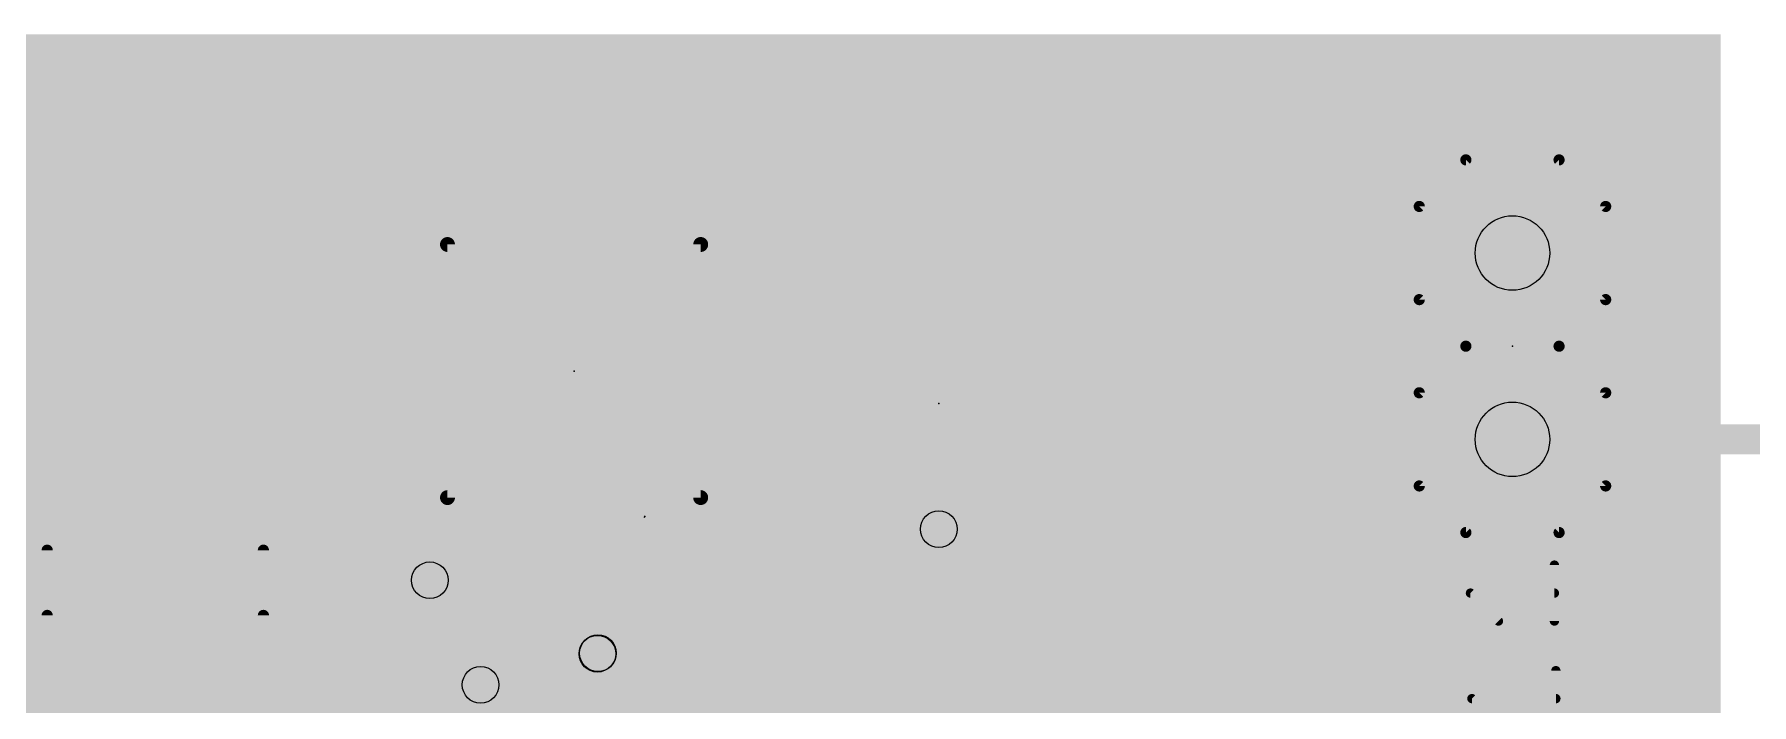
# Model space of a CAD drawing. Extents: x -0.24 to 4.18, y -0.6 to 2.96.
# Drawn here: x 0.295 to 1.217, y 1.04 to 1.4 of the extents above; entities that cross this region are included whole.
import ezdxf

# ---------------------------------------------------------------- set-up
doc = ezdxf.new("R2010")
doc.units = 0
for name, color, linetype in [('1', 22, 'CONTINUOUS'), ('16', 175, 'CONTINUOUS'), ('17', 82, 'CONTINUOUS'), ('18', 82, 'CONTINUOUS'), ('19', 53, 'CONTINUOUS'), ('207', 250, 'CONTINUOUS'), ('21', 253, 'CONTINUOUS'), ('23', 7, 'CONTINUOUS'), ('29', 253, 'CONTINUOUS'), ('30', 253, 'CONTINUOUS'), ('31', 253, 'CONTINUOUS'), ('44', 253, 'CONTINUOUS'), ('51', 253, 'CONTINUOUS')]:
    doc.layers.add(name, color=color, linetype=linetype)

# ---------------------------------------------------------------- blocks, each defined once
blk = doc.blocks.new('RECT')
blk.add_solid([(-0.5, -0.5), (0.5, -0.5), (-0.5, 0.5), (0.5, 0.5)])
blk = doc.blocks.new('LONGP100')
at = {"const_width": 1}
blk.add_lwpolyline([(-0.5, 0), (0.5, 0)], dxfattribs=at)
at = {"const_width": 0.5}
for points in [[(-0.5, 0.25, 1), (-0.5, -0.25)], [(0.5, -0.25, 1), (0.5, 0.25)]]:
    blk.add_lwpolyline(points, format="xyb", dxfattribs=at)
blk = doc.blocks.new('ROUNDV')
at = {"const_width": 0.5}
blk.add_lwpolyline([(0, -0.25, 1), (0, 0.25, 1), (0, -0.25)], format="xyb", dxfattribs=at)

msp = doc.modelspace()

# ---------------------------------------------------------------- linework, layer by layer
at = {"layer": '1'}
for points, const_width in [([(0.330939, 1.359029), (0.3534, 1.38149)], 0.032), ([(0.34791, 1.376), (0.9452, 1.376)], 0.032), ([(0.3534, 1.38149), (0.93971, 1.38149)], 0.032), ([(0.93971, 1.38149), (0.9678, 1.3534)], 0.032), ([(0.333275, 1.354984), (0.330939, 1.359029)], 0.032), ([(0.34561, 1.308949), (0.333275, 1.354984)], 0.032), ([(0.9678, 1.3534), (0.9678, 1.28909)], 0.032), ([(0.336218, 1.344), (0.529356, 1.344)], 0.032), ([(0.521092, 1.339495), (0.517471, 1.335874)], 0.032), ([(0.52535, 1.342341), (0.521092, 1.339495)], 0.032), ([(0.530082, 1.344301), (0.52535, 1.342341)], 0.032), ([(0.535105, 1.3453), (0.530082, 1.344301)], 0.032), ([(0.577288, 1.3453), (0.535105, 1.3453)], 0.032), ([(0.577288, 1.276923), (0.577288, 1.3453)], 0.032), ([(0.577288, 1.344), (0.592532, 1.344)], 0.032), ([(0.592532, 1.3453), (0.592532, 1.276923)], 0.032), ([(0.634715, 1.3453), (0.592532, 1.3453)], 0.032), ([(0.639738, 1.344301), (0.634715, 1.3453)], 0.032), ([(0.64447, 1.342341), (0.639738, 1.344301)], 0.032), ([(0.640464, 1.344), (0.723887, 1.344)], 0.032), ([(0.648728, 1.339495), (0.64447, 1.342341)], 0.032), ([(0.65235, 1.335874), (0.648728, 1.339495)], 0.032), ([(0.713946, 1.339005), (0.710324, 1.335384)], 0.032), ([(0.718204, 1.341851), (0.713946, 1.339005)], 0.032), ([(0.722936, 1.343811), (0.718204, 1.341851)], 0.032), ([(0.727959, 1.34481), (0.722936, 1.343811)], 0.032), ([(0.77152, 1.34481), (0.727959, 1.34481)], 0.032), ([(0.77152, 1.275311), (0.77152, 1.34481)], 0.032), ([(0.77152, 1.344), (0.78952, 1.344)], 0.032), ([(0.833081, 1.34481), (0.78952, 1.34481)], 0.032), ([(0.78952, 1.34481), (0.78952, 1.275311)], 0.032), ([(0.838104, 1.343811), (0.833081, 1.34481)], 0.032), ([(0.837152, 1.344), (0.9678, 1.344)], 0.032), ([(0.842835, 1.341851), (0.838104, 1.343811)], 0.032), ([(0.847094, 1.339005), (0.842835, 1.341851)], 0.032), ([(0.850715, 1.335384), (0.847094, 1.339005)], 0.032), ([(0.514625, 1.331615), (0.512665, 1.326884)], 0.032), ([(0.517471, 1.335874), (0.514625, 1.331615)], 0.032), ([(0.655195, 1.331615), (0.65235, 1.335874)], 0.032), ([(0.657155, 1.326884), (0.655195, 1.331615)], 0.032), ([(0.707479, 1.331126), (0.705519, 1.326394)], 0.032), ([(0.710324, 1.335384), (0.707479, 1.331126)], 0.032), ([(0.853561, 1.331126), (0.850715, 1.335384)], 0.032), ([(0.855521, 1.326394), (0.853561, 1.331126)], 0.032), ([(0.512665, 1.326884), (0.511666, 1.321861)], 0.032), ([(0.511666, 1.321861), (0.511666, 1.276922)], 0.032), ([(0.658154, 1.321861), (0.657155, 1.326884)], 0.032), ([(0.658154, 1.276922), (0.658154, 1.321861)], 0.032), ([(0.705519, 1.326394), (0.70452, 1.321371)], 0.032), ([(0.70452, 1.321371), (0.70452, 1.27531)], 0.032), ([(0.85652, 1.321371), (0.855521, 1.326394)], 0.032), ([(0.85652, 1.27531), (0.85652, 1.321371)], 0.032), ([(0.344792, 1.312), (0.511666, 1.312)], 0.032), ([(0.577288, 1.312), (0.592532, 1.312)], 0.032), ([(0.658154, 1.312), (0.70452, 1.312)], 0.032), ([(0.77152, 1.312), (0.78952, 1.312)], 0.032), ([(0.85652, 1.312), (0.9678, 1.312)], 0.032), ([(0.34561, 1.261291), (0.34561, 1.308949)], 0.032), ([(0.9678, 1.28909), (0.91384, 1.23513)], 0.032), ([(0.34561, 1.28), (0.511666, 1.28)], 0.032), ([(0.511666, 1.276922), (0.577287, 1.276922)], 0.032), ([(0.577287, 1.276922), (0.577287, 1.261678)], 0.032), ([(0.577288, 1.28), (0.592532, 1.28)], 0.032), ([(0.592532, 1.276923), (0.577288, 1.276923)], 0.032), ([(0.592533, 1.261678), (0.592533, 1.276922)], 0.032), ([(0.592533, 1.276922), (0.658154, 1.276922)], 0.032), ([(0.658154, 1.28), (0.70452, 1.28)], 0.032), ([(0.70452, 1.27531), (0.771519, 1.27531)], 0.032), ([(0.771519, 1.27531), (0.771519, 1.25731)], 0.032), ([(0.77152, 1.28), (0.78952, 1.28)], 0.032), ([(0.78952, 1.275311), (0.77152, 1.275311)], 0.032), ([(0.789521, 1.25731), (0.789521, 1.27531)], 0.032), ([(0.789521, 1.27531), (0.85652, 1.27531)], 0.032), ([(0.85652, 1.28), (0.95871, 1.28)], 0.032), ([(0.58491, 1.2693), (0.77753, 1.2693)], 0.032), ([(0.77753, 1.2693), (0.78052, 1.26631)], 0.032), ([(0.78052, 1.26631), (0.83572, 1.26631)], 0.032), ([(0.83572, 1.26631), (0.86062, 1.24141)], 0.032), ([(0.340009, 1.24039), (0.34561, 1.261291)], 0.032), ([(0.577287, 1.261678), (0.511666, 1.261678)], 0.032), ([(0.511666, 1.261678), (0.511666, 1.235412)], 0.032), ([(0.658154, 1.261678), (0.592533, 1.261678)], 0.032), ([(0.658154, 1.23513), (0.658154, 1.261678)], 0.032), ([(0.771519, 1.25731), (0.70452, 1.25731)], 0.032), ([(0.70452, 1.25731), (0.70452, 1.23513)], 0.032), ([(0.85652, 1.25731), (0.789521, 1.25731)], 0.032), ([(0.85652, 1.23513), (0.85652, 1.25731)], 0.032), ([(0.342048, 1.248), (0.511666, 1.248)], 0.032), ([(0.658154, 1.248), (0.70452, 1.248)], 0.032), ([(0.85652, 1.248), (0.92671, 1.248)], 0.032), ([(0.34453, 1.23587), (0.340009, 1.24039)], 0.032), ([(0.86062, 1.24141), (0.86062, 1.04813)], 0.032), ([(0.511666, 1.235412), (0.34453, 1.23587)], 0.032), ([(0.70452, 1.23513), (0.658154, 1.23513)], 0.032), ([(0.91384, 1.23513), (0.85652, 1.23513)], 0.032), ([(0.78057, 1.17426), (0.78052, 1.17431)], 0.032), ([(0.78057, 1.13443), (0.78057, 1.17426)], 0.032), ([(0.546524, 1.141523), (0.546524, 1.123104)], 0.016), ([(0.572115, 1.141523), (0.572115, 1.104355)], 0.016), ([(0.597705, 1.141523), (0.597705, 1.067875)], 0.016), ([(0.62245, 1.140677), (0.62245, 1.10035)], 0.016), ([(0.546524, 1.123104), (0.53042, 1.107)], 0.016), ([(0.50753, 1.107), (0.50732, 1.10721)], 0.016), ([(0.53042, 1.107), (0.50753, 1.107)], 0.016), ([(0.13101, 1.09768), (0.359669, 1.09768)], 0.032), ([(0.359669, 1.09768), (0.36025, 1.097099)], 0.032), ([(0.572115, 1.104355), (0.53805, 1.07029)], 0.016), ([(0.62245, 1.10035), (0.63374, 1.08906)], 0.016), ([(0.63374, 1.08906), (0.63374, 1.01858)], 0.016), ([(0.53475, 1.06699), (0.53805, 1.07029)], 0.016), ([(0.53805, 1.07029), (0.53805, 1.05421)], 0.016), ([(0.53475, 1.05091), (0.53475, 1.06699)], 0.016), ([(0.597705, 1.067875), (0.59744, 1.06761)], 0.016), ([(0.53805, 1.05421), (0.53475, 1.05091)], 0.016), ([(0.86062, 1.04813), (0.80483, 0.95951)], 0.032)]:
    msp.add_lwpolyline(points, dxfattribs=dict(at, const_width=const_width))
for points, const_width in [([(0.34791, 1.384, 1), (0.34791, 1.368)], 0.016), ([(0.3534, 1.38949, 1), (0.3534, 1.37349)], 0.016), ([(0.359057, 1.375833, 1), (0.347743, 1.387147)], 0.016), ([(0.945367, 1.387147, 1), (0.934053, 1.375833)], 0.016), ([(0.93971, 1.37349, 1), (0.93971, 1.38949)], 0.016), ([(0.9452, 1.368, 1), (0.9452, 1.384)], 0.016), ([(0.337867, 1.363029, 1), (0.324011, 1.355029)], 0.016), ([(0.325282, 1.364686, 1), (0.336596, 1.353372)], 0.016), ([(0.341002, 1.357054, 1), (0.325548, 1.352913)], 0.016), ([(0.326347, 1.350984, 1), (0.340203, 1.358984)], 0.016), ([(0.9758, 1.3534, 1), (0.9598, 1.3534)], 0.016), ([(0.962143, 1.347743, 1), (0.973457, 1.359057)], 0.016), ([(0.336218, 1.352, 1), (0.336218, 1.336)], 0.016), ([(0.526749, 1.333838, 1), (0.515435, 1.345152)], 0.016), ([(0.522289, 1.349732, 1), (0.528412, 1.33495)], 0.016), ([(0.529795, 1.335689, 1), (0.520906, 1.348992)], 0.016), ([(0.528521, 1.352147, 1), (0.531643, 1.336454)], 0.016), ([(0.533143, 1.33691, 1), (0.527021, 1.351692)], 0.016), ([(0.535105, 1.3533, 1), (0.535105, 1.3373)], 0.016), ([(0.529356, 1.336, 1), (0.529356, 1.352)], 0.016), ([(0.536666, 1.337453, 1), (0.533545, 1.353146)], 0.016), ([(0.585288, 1.3453, 1), (0.569288, 1.3453)], 0.016), ([(0.577288, 1.352, 1), (0.577288, 1.336)], 0.016), ([(0.577288, 1.3373, 1), (0.577288, 1.3533)], 0.016), ([(0.600532, 1.3453, 1), (0.584532, 1.3453)], 0.016), ([(0.592532, 1.3533, 1), (0.592532, 1.3373)], 0.016), ([(0.592532, 1.336, 1), (0.592532, 1.352)], 0.016), ([(0.636276, 1.353146, 1), (0.633154, 1.337453)], 0.016), ([(0.6428, 1.351692, 1), (0.636677, 1.33691)], 0.016), ([(0.640464, 1.352, 1), (0.640464, 1.336)], 0.016), ([(0.634715, 1.3373, 1), (0.634715, 1.3533)], 0.016), ([(0.648915, 1.348992, 1), (0.640025, 1.335689)], 0.016), ([(0.638178, 1.336454, 1), (0.641299, 1.352147)], 0.016), ([(0.654385, 1.345152, 1), (0.643071, 1.333838)], 0.016), ([(0.641408, 1.33495, 1), (0.647531, 1.349732)], 0.016), ([(0.719603, 1.333349, 1), (0.708289, 1.344662)], 0.016), ([(0.715143, 1.349242, 1), (0.721266, 1.33446)], 0.016), ([(0.722649, 1.335199, 1), (0.713759, 1.348503)], 0.016), ([(0.721375, 1.351657, 1), (0.724496, 1.335964)], 0.016), ([(0.725997, 1.33642, 1), (0.719874, 1.351202)], 0.016), ([(0.727959, 1.35281, 1), (0.727959, 1.33681)], 0.016), ([(0.723887, 1.336, 1), (0.723887, 1.352)], 0.016), ([(0.72952, 1.336964, 1), (0.726398, 1.352656)], 0.016), ([(0.77952, 1.34481, 1), (0.76352, 1.34481)], 0.016), ([(0.77152, 1.352, 1), (0.77152, 1.336)], 0.016), ([(0.77152, 1.33681, 1), (0.77152, 1.35281)], 0.016), ([(0.78952, 1.35281, 1), (0.78952, 1.33681)], 0.016), ([(0.79752, 1.34481, 1), (0.78152, 1.34481)], 0.016), ([(0.78952, 1.336, 1), (0.78952, 1.352)], 0.016), ([(0.834641, 1.352656, 1), (0.83152, 1.336964)], 0.016), ([(0.837152, 1.352, 1), (0.837152, 1.336)], 0.016), ([(0.841165, 1.351202, 1), (0.835042, 1.33642)], 0.016), ([(0.833081, 1.33681, 1), (0.833081, 1.35281)], 0.016), ([(0.84728, 1.348503, 1), (0.838391, 1.335199)], 0.016), ([(0.836543, 1.335964, 1), (0.839664, 1.351657)], 0.016), ([(0.852751, 1.344662, 1), (0.841437, 1.333349)], 0.016), ([(0.839774, 1.33446, 1), (0.845897, 1.349242)], 0.016), ([(0.9678, 1.336, 1), (0.9678, 1.352)], 0.016), ([(0.522016, 1.328554, 1), (0.507234, 1.334677)], 0.016), ([(0.511814, 1.341531, 1), (0.523127, 1.330217)], 0.016), ([(0.524122, 1.331429, 1), (0.510819, 1.340318)], 0.016), ([(0.516647, 1.346147, 1), (0.525537, 1.332844)], 0.016), ([(0.644284, 1.332844, 1), (0.653173, 1.346147)], 0.016), ([(0.659001, 1.340318, 1), (0.645698, 1.331429)], 0.016), ([(0.646693, 1.330217, 1), (0.658007, 1.341531)], 0.016), ([(0.662586, 1.334677, 1), (0.647804, 1.328554)], 0.016), ([(0.71487, 1.328064, 1), (0.700088, 1.334187)], 0.016), ([(0.704667, 1.341041, 1), (0.715981, 1.329727)], 0.016), ([(0.716976, 1.330939, 1), (0.703673, 1.339829)], 0.016), ([(0.709501, 1.345657, 1), (0.71839, 1.332354)], 0.016), ([(0.842649, 1.332354, 1), (0.851538, 1.345657)], 0.016), ([(0.857367, 1.339829, 1), (0.844064, 1.330939)], 0.016), ([(0.845058, 1.329727, 1), (0.856372, 1.341041)], 0.016), ([(0.860952, 1.334187, 1), (0.84617, 1.328064)], 0.016), ([(0.519666, 1.321861, 1), (0.503666, 1.321861)], 0.016), ([(0.505274, 1.329945, 1), (0.520056, 1.323822)], 0.016), ([(0.520512, 1.325323, 1), (0.504819, 1.328444)], 0.016), ([(0.507973, 1.33606, 1), (0.521277, 1.327171)], 0.016), ([(0.648543, 1.327171, 1), (0.661847, 1.33606)], 0.016), ([(0.665001, 1.328444, 1), (0.649309, 1.325323)], 0.016), ([(0.649764, 1.323822, 1), (0.664546, 1.329945)], 0.016), ([(0.666154, 1.321861, 1), (0.650154, 1.321861)], 0.016), ([(0.71252, 1.321371, 1), (0.69652, 1.321371)], 0.016), ([(0.698128, 1.329455, 1), (0.71291, 1.323333)], 0.016), ([(0.713365, 1.324833, 1), (0.697673, 1.327955)], 0.016), ([(0.700827, 1.33557, 1), (0.714131, 1.326681)], 0.016), ([(0.846909, 1.326681, 1), (0.860212, 1.33557)], 0.016), ([(0.863367, 1.327955, 1), (0.847674, 1.324833)], 0.016), ([(0.848129, 1.323333, 1), (0.862912, 1.329455)], 0.016), ([(0.86452, 1.321371, 1), (0.84852, 1.321371)], 0.016), ([(0.344792, 1.32, 1), (0.344792, 1.304)], 0.016), ([(0.50382, 1.323421, 1), (0.519512, 1.3203)], 0.016), ([(0.511666, 1.304, 1), (0.511666, 1.32)], 0.016), ([(0.577288, 1.32, 1), (0.577288, 1.304)], 0.016), ([(0.592532, 1.304, 1), (0.592532, 1.32)], 0.016), ([(0.658154, 1.32, 1), (0.658154, 1.304)], 0.016), ([(0.650308, 1.3203, 1), (0.666, 1.323421)], 0.016), ([(0.696674, 1.322932, 1), (0.712366, 1.31981)], 0.016), ([(0.70452, 1.304, 1), (0.70452, 1.32)], 0.016), ([(0.77152, 1.32, 1), (0.77152, 1.304)], 0.016), ([(0.78952, 1.304, 1), (0.78952, 1.32)], 0.016), ([(0.85652, 1.32, 1), (0.85652, 1.304)], 0.016), ([(0.848673, 1.31981, 1), (0.864366, 1.322932)], 0.016), ([(0.9678, 1.304, 1), (0.9678, 1.32)], 0.016), ([(0.35361, 1.308949, 1), (0.33761, 1.308949)], 0.016), ([(0.337882, 1.306879, 1), (0.353337, 1.31102)], 0.016), ([(0.973457, 1.283433, 1), (0.962143, 1.294747)], 0.016), ([(0.34561, 1.288, 1), (0.34561, 1.272)], 0.016), ([(0.511666, 1.284922, 1), (0.511666, 1.268922)], 0.016), ([(0.511666, 1.272, 1), (0.511666, 1.288)], 0.016), ([(0.585287, 1.276922, 1), (0.569287, 1.276922)], 0.016), ([(0.577288, 1.288, 1), (0.577288, 1.272)], 0.016), ([(0.577288, 1.284923, 1), (0.577288, 1.268923)], 0.016), ([(0.577287, 1.268922, 1), (0.577287, 1.284922)], 0.016), ([(0.600533, 1.276922, 1), (0.584533, 1.276922)], 0.016), ([(0.592533, 1.284922, 1), (0.592533, 1.268922)], 0.016), ([(0.592532, 1.272, 1), (0.592532, 1.288)], 0.016), ([(0.592532, 1.268923, 1), (0.592532, 1.284923)], 0.016), ([(0.658154, 1.288, 1), (0.658154, 1.272)], 0.016), ([(0.658154, 1.268922, 1), (0.658154, 1.284922)], 0.016), ([(0.70452, 1.28331, 1), (0.70452, 1.26731)], 0.016), ([(0.70452, 1.272, 1), (0.70452, 1.288)], 0.016), ([(0.779519, 1.27531, 1), (0.763519, 1.27531)], 0.016), ([(0.77152, 1.288, 1), (0.77152, 1.272)], 0.016), ([(0.77152, 1.283311, 1), (0.77152, 1.267311)], 0.016), ([(0.771519, 1.26731, 1), (0.771519, 1.28331)], 0.016), ([(0.797521, 1.27531, 1), (0.781521, 1.27531)], 0.016), ([(0.789521, 1.28331, 1), (0.789521, 1.26731)], 0.016), ([(0.78952, 1.272, 1), (0.78952, 1.288)], 0.016), ([(0.78952, 1.267311, 1), (0.78952, 1.283311)], 0.016), ([(0.85652, 1.288, 1), (0.85652, 1.272)], 0.016), ([(0.85652, 1.26731, 1), (0.85652, 1.28331)], 0.016), ([(0.95871, 1.272, 1), (0.95871, 1.288)], 0.016), ([(0.9598, 1.28909, 1), (0.9758, 1.28909)], 0.016), ([(0.503666, 1.276922, 1), (0.519666, 1.276922)], 0.016), ([(0.569288, 1.276923, 1), (0.585288, 1.276923)], 0.016), ([(0.58491, 1.2773, 1), (0.58491, 1.2613)], 0.016), ([(0.584532, 1.276923, 1), (0.600532, 1.276923)], 0.016), ([(0.650154, 1.276922, 1), (0.666154, 1.276922)], 0.016), ([(0.69652, 1.27531, 1), (0.71252, 1.27531)], 0.016), ([(0.76352, 1.275311, 1), (0.77952, 1.275311)], 0.016), ([(0.783187, 1.274957, 1), (0.771873, 1.263643)], 0.016), ([(0.78052, 1.27431, 1), (0.78052, 1.25831)], 0.016), ([(0.77753, 1.2613, 1), (0.77753, 1.2773)], 0.016), ([(0.78152, 1.275311, 1), (0.79752, 1.275311)], 0.016), ([(0.841377, 1.271967, 1), (0.830063, 1.260653)], 0.016), ([(0.83572, 1.25831, 1), (0.83572, 1.27431)], 0.016), ([(0.84852, 1.27531, 1), (0.86452, 1.27531)], 0.016), ([(0.353337, 1.25922, 1), (0.337882, 1.263362)], 0.016), ([(0.511666, 1.269678, 1), (0.511666, 1.253678)], 0.016), ([(0.519666, 1.261678, 1), (0.503666, 1.261677)], 0.016), ([(0.577287, 1.253678, 1), (0.577287, 1.269678)], 0.016), ([(0.592533, 1.269678, 1), (0.592533, 1.253678)], 0.016), ([(0.666154, 1.261678, 1), (0.650154, 1.261678)], 0.016), ([(0.658154, 1.253678, 1), (0.658154, 1.269678)], 0.016), ([(0.70452, 1.26531, 1), (0.70452, 1.24931)], 0.016), ([(0.71252, 1.25731, 1), (0.69652, 1.25731)], 0.016), ([(0.771519, 1.24931, 1), (0.771519, 1.26531)], 0.016), ([(0.774863, 1.260653, 1), (0.786177, 1.271967)], 0.016), ([(0.789521, 1.26531, 1), (0.789521, 1.24931)], 0.016), ([(0.86452, 1.25731, 1), (0.84852, 1.25731)], 0.016), ([(0.85652, 1.24931, 1), (0.85652, 1.26531)], 0.016), ([(0.342048, 1.256, 1), (0.342048, 1.24)], 0.016), ([(0.33761, 1.261291, 1), (0.35361, 1.261291)], 0.016), ([(0.511666, 1.24, 1), (0.511666, 1.256)], 0.016), ([(0.569287, 1.261678, 1), (0.585287, 1.261678)], 0.016), ([(0.584533, 1.261678, 1), (0.600533, 1.261678)], 0.016), ([(0.658154, 1.256, 1), (0.658154, 1.24)], 0.016), ([(0.70452, 1.24, 1), (0.70452, 1.256)], 0.016), ([(0.763519, 1.25731, 1), (0.779519, 1.25731)], 0.016), ([(0.781521, 1.25731, 1), (0.797521, 1.25731)], 0.016), ([(0.85652, 1.256, 1), (0.85652, 1.24)], 0.016), ([(0.92671, 1.24, 1), (0.92671, 1.256)], 0.016), ([(0.345666, 1.246047, 1), (0.334353, 1.234733)], 0.016), ([(0.86862, 1.24141, 1), (0.85262, 1.24141)], 0.016), ([(0.854963, 1.235753, 1), (0.866277, 1.247067)], 0.016), ([(0.332282, 1.242461, 1), (0.347737, 1.23832)], 0.016), ([(0.344552, 1.24387, 1), (0.344508, 1.22787)], 0.016), ([(0.338873, 1.230213, 1), (0.350187, 1.241527)], 0.016), ([(0.511644, 1.227412, 1), (0.511688, 1.243412)], 0.016), ([(0.658154, 1.24313, 1), (0.658154, 1.22713)], 0.016), ([(0.70452, 1.22713, 1), (0.70452, 1.24313)], 0.016), ([(0.85652, 1.24313, 1), (0.85652, 1.22713)], 0.016), ([(0.908183, 1.240787, 1), (0.919497, 1.229473)], 0.016), ([(0.91384, 1.22713, 1), (0.91384, 1.24313)], 0.016), ([(0.503666, 1.235412, 1), (0.519666, 1.235412)], 0.016), ([(0.650154, 1.23513, 1), (0.666154, 1.23513)], 0.016), ([(0.69652, 1.23513, 1), (0.71252, 1.23513)], 0.016), ([(0.84852, 1.23513, 1), (0.86452, 1.23513)], 0.016), ([(0.786177, 1.179967, 1), (0.774863, 1.168653)], 0.016), ([(0.78857, 1.17426, 1), (0.77257, 1.17426)], 0.016), ([(0.774913, 1.168603, 1), (0.786227, 1.179917)], 0.016), ([(0.550524, 1.141523, 1), (0.542524, 1.141523)], 0.008), ([(0.576115, 1.141523, 1), (0.568115, 1.141523)], 0.008), ([(0.601705, 1.141523, 1), (0.593705, 1.141523)], 0.008), ([(0.62645, 1.140677, 1), (0.61845, 1.140677)], 0.008), ([(0.77257, 1.13443, 1), (0.78857, 1.13443)], 0.016), ([(0.542524, 1.123104, 1), (0.550524, 1.123104)], 0.008), ([(0.549353, 1.120276, 1), (0.543696, 1.125933)], 0.008), ([(0.510148, 1.110038, 1), (0.504492, 1.104382)], 0.008), ([(0.50753, 1.111, 1), (0.50753, 1.103)], 0.008), ([(0.53042, 1.103, 1), (0.53042, 1.111)], 0.008), ([(0.365326, 1.103337, 1), (0.354012, 1.092023)], 0.016), ([(0.354593, 1.091442, 1), (0.365907, 1.102756)], 0.016), ([(0.359669, 1.08968, 1), (0.359669, 1.10568)], 0.016), ([(0.504702, 1.104172, 1), (0.510358, 1.109828)], 0.008), ([(0.527592, 1.109828, 1), (0.533248, 1.104172)], 0.008), ([(0.568115, 1.104355, 1), (0.576115, 1.104355)], 0.008), ([(0.574943, 1.101527, 1), (0.569286, 1.107183)], 0.008), ([(0.625278, 1.103178, 1), (0.619622, 1.097522)], 0.008), ([(0.61845, 1.10035, 1), (0.62645, 1.10035)], 0.008), ([(0.63774, 1.08906, 1), (0.62974, 1.08906)], 0.008), ([(0.630912, 1.086232, 1), (0.636568, 1.091888)], 0.008), ([(0.54205, 1.07029, 1), (0.53405, 1.07029)], 0.008), ([(0.540878, 1.067462, 1), (0.535222, 1.073118)], 0.008), ([(0.53875, 1.06699, 1), (0.53075, 1.06699)], 0.008), ([(0.531922, 1.069818, 1), (0.537578, 1.064162)], 0.008), ([(0.535222, 1.073118, 1), (0.540878, 1.067462)], 0.008), ([(0.594612, 1.070438, 1), (0.600268, 1.064782)], 0.008), ([(0.593705, 1.067875, 1), (0.601705, 1.067875)], 0.008), ([(0.600534, 1.065047, 1), (0.594877, 1.070704)], 0.008), ([(0.540878, 1.051381, 1), (0.535222, 1.057038)], 0.008), ([(0.86739, 1.043868, 1), (0.85385, 1.052392)], 0.016), ([(0.53075, 1.05091, 1), (0.53875, 1.05091)], 0.008), ([(0.531922, 1.053738, 1), (0.537578, 1.048082)], 0.008), ([(0.53405, 1.05421, 1), (0.54205, 1.05421)], 0.008), ([(0.85262, 1.04813, 1), (0.86862, 1.04813)], 0.016)]:
    msp.add_lwpolyline(points, format="xyb", dxfattribs=dict(at, const_width=const_width))
at = {"layer": '16', "const_width": 0.016}
for points in [[(0.92877, 1.28263), (0.78057, 1.13443)], [(1.08831, 1.28263), (0.92877, 1.28263)], [(1.08831, 1.18263), (1.92171, 1.18263)], [(0.71375, 1.06761), (0.78057, 1.13443)], [(1.04297, 0.87203), (0.78057, 1.13443)], [(0.50753, 1.107), (0.50753, 0.56266)], [(0.59744, 1.06761), (0.71375, 1.06761)], [(0.597705, 1.067875), (0.597705, 0.637525)], [(0.50571, 1.02187), (0.53475, 1.05091)]]:
    msp.add_lwpolyline(points, dxfattribs=at)
at = {"layer": '16', "const_width": 0.008}
for points in [[(0.92877, 1.28663, 1), (0.92877, 1.27863)], [(0.931598, 1.279801, 1), (0.925942, 1.285458)], [(1.08831, 1.27863, 1), (1.08831, 1.28663)], [(1.08831, 1.18663, 1), (1.08831, 1.17863)], [(0.783398, 1.137258, 1), (0.777742, 1.131602)], [(0.783398, 1.131602, 1), (0.777742, 1.137258)], [(0.777742, 1.137258, 1), (0.783398, 1.131602)], [(0.51153, 1.107, 1), (0.50353, 1.107)], [(0.59744, 1.07161, 1), (0.59744, 1.06361)], [(0.601705, 1.067875, 1), (0.593705, 1.067875)], [(0.710922, 1.070438, 1), (0.716578, 1.064782)], [(0.71375, 1.06361, 1), (0.71375, 1.07161)], [(0.537578, 1.048082, 1), (0.531922, 1.053738)]]:
    msp.add_lwpolyline(points, format="xyb", dxfattribs=at)
at = {"layer": '19'}
msp.add_line((0.62245, 1.140677), (0.623296, 1.141523), dxfattribs=at)
at = {"layer": '21'}
for points, const_width in [([(1.03831, 1.30763), (1.06331, 1.33263)], 0.006), ([(1.06331, 1.33263), (1.11331, 1.33263)], 0.006), ([(1.11331, 1.33263), (1.13831, 1.30763)], 0.006), ([(1.03831, 1.25763), (1.03831, 1.30763)], 0.006), ([(1.13831, 1.30763), (1.13831, 1.25763)], 0.006), ([(0.516997, 1.151386), (0.516997, 1.287213)], 0.008), ([(0.652824, 1.287213), (0.652824, 1.151386)], 0.008), ([(1.06331, 1.23263), (1.03831, 1.25763)], 0.006), ([(1.13831, 1.25763), (1.11331, 1.23263)], 0.006), ([(1.03831, 1.20763), (1.06331, 1.23263)], 0.006), ([(1.06331, 1.23263), (1.11331, 1.23263)], 0.006), ([(1.06331, 1.23263), (1.11331, 1.23263)], 0.006), ([(1.11331, 1.23263), (1.13831, 1.20763)], 0.006), ([(1.03831, 1.15763), (1.03831, 1.20763)], 0.006), ([(1.13831, 1.20763), (1.13831, 1.15763)], 0.006), ([(1.06331, 1.13263), (1.03831, 1.15763)], 0.006), ([(1.13831, 1.15763), (1.11331, 1.13263)], 0.006), ([(1.06331, 1.13263), (1.11331, 1.13263)], 0.006), ([(1.11081, 1.08513), (1.11081, 1.115156)], 0.005), ([(1.080784, 1.08513), (1.065771, 1.100143)], 0.005), ([(1.065771, 1.100143), (1.11081, 1.100143)], 0.005), ([(0.302258, 1.088162), (0.302258, 0.971194)], 0.006), ([(0.418242, 1.088162), (0.418242, 0.971194)], 0.006), ([(1.11159, 1.028491), (1.11159, 1.058516)], 0.005), ([(1.081564, 1.028491), (1.066552, 1.043504)], 0.005), ([(1.066552, 1.043504), (1.11159, 1.043504)], 0.005)]:
    msp.add_lwpolyline(points, dxfattribs=dict(at, const_width=const_width))
for points, const_width in [([(1.06331, 1.33413, 1), (1.06331, 1.33113)], 0.003), ([(1.06437, 1.331569, 1), (1.062249, 1.333691)], 0.003), ([(1.11437, 1.333691, 1), (1.112249, 1.331569)], 0.003), ([(1.11331, 1.33113, 1), (1.11331, 1.33413)], 0.003), ([(1.037249, 1.308691, 1), (1.03937, 1.306569)], 0.003), ([(1.03981, 1.30763, 1), (1.03681, 1.30763)], 0.003), ([(1.13981, 1.30763, 1), (1.13681, 1.30763)], 0.003), ([(1.137249, 1.306569, 1), (1.13937, 1.308691)], 0.003), ([(0.518997, 1.287213, 1), (0.514997, 1.287213)], 0.004), ([(0.654824, 1.287213, 1), (0.650824, 1.287213)], 0.004), ([(1.03937, 1.258691, 1), (1.037249, 1.256569)], 0.003), ([(1.03681, 1.25763, 1), (1.03981, 1.25763)], 0.003), ([(1.13681, 1.25763, 1), (1.13981, 1.25763)], 0.003), ([(1.13937, 1.256569, 1), (1.137249, 1.258691)], 0.003), ([(1.06331, 1.23413, 1), (1.06331, 1.23113)], 0.003), ([(1.06331, 1.23413, 1), (1.06331, 1.23113)], 0.003), ([(1.06437, 1.231569, 1), (1.062249, 1.233691)], 0.003), ([(1.062249, 1.231569, 1), (1.06437, 1.233691)], 0.003), ([(1.11437, 1.233691, 1), (1.112249, 1.231569)], 0.003), ([(1.112249, 1.233691, 1), (1.11437, 1.231569)], 0.003), ([(1.11331, 1.23113, 1), (1.11331, 1.23413)], 0.003), ([(1.11331, 1.23113, 1), (1.11331, 1.23413)], 0.003), ([(1.037249, 1.208691, 1), (1.03937, 1.206569)], 0.003), ([(1.03981, 1.20763, 1), (1.03681, 1.20763)], 0.003), ([(1.13981, 1.20763, 1), (1.13681, 1.20763)], 0.003), ([(1.137249, 1.206569, 1), (1.13937, 1.208691)], 0.003), ([(0.539438, 1.175203, 1), (0.539438, 1.187703, 1), (0.539438, 1.175203)], 0.0125), ([(0.514997, 1.151386, 1), (0.518997, 1.151386)], 0.004), ([(0.650824, 1.151386, 1), (0.654824, 1.151386)], 0.004), ([(1.03937, 1.158691, 1), (1.037249, 1.156569)], 0.003), ([(1.03681, 1.15763, 1), (1.03981, 1.15763)], 0.003), ([(1.13681, 1.15763, 1), (1.13981, 1.15763)], 0.003), ([(1.13937, 1.156569, 1), (1.137249, 1.158691)], 0.003), ([(1.06331, 1.13413, 1), (1.06331, 1.13113)], 0.003), ([(1.062249, 1.131569, 1), (1.06437, 1.133691)], 0.003), ([(1.112249, 1.133691, 1), (1.11437, 1.131569)], 0.003), ([(1.11331, 1.13113, 1), (1.11331, 1.13413)], 0.003), ([(1.11206, 1.115156, 1), (1.10956, 1.115156)], 0.0025), ([(1.066655, 1.101027, 1), (1.064887, 1.099259)], 0.0025), ([(1.065771, 1.101393, 1), (1.065771, 1.098893)], 0.0025), ([(1.11081, 1.098893, 1), (1.11081, 1.101393)], 0.0025), ([(0.303758, 1.088162, 1), (0.300758, 1.088162)], 0.003), ([(0.419742, 1.088162, 1), (0.416742, 1.088162)], 0.003), ([(1.0799, 1.084246, 1), (1.081668, 1.086014)], 0.0025), ([(1.10956, 1.08513, 1), (1.11206, 1.08513)], 0.0025), ([(1.11284, 1.058516, 1), (1.11034, 1.058516)], 0.0025), ([(1.067435, 1.044388, 1), (1.065668, 1.04262)], 0.0025), ([(1.066552, 1.044754, 1), (1.066552, 1.042254)], 0.0025), ([(1.11159, 1.042254, 1), (1.11159, 1.044754)], 0.0025)]:
    msp.add_lwpolyline(points, format="xyb", dxfattribs=dict(at, const_width=const_width))
at = {"layer": '23'}
for p in [(1.08831, 1.23263), (0.58491, 1.2193), (0.78052, 1.20181)]:
    msp.add_point(p, dxfattribs=at)
at = {"layer": '44'}
for centre, radius in [((1.08831, 1.28263), 0.02), ((1.08831, 1.18263), 0.02), ((0.78057, 1.13443), 0.009843), ((0.50753, 1.107), 0.009843), ((0.59744, 1.06761), 0.009843), ((0.597705, 1.067875), 0.009843), ((0.53475, 1.05091), 0.009843)]:
    msp.add_circle(centre, radius, dxfattribs=at)
at = {"layer": '51'}
for points, const_width in [([(0.652824, 1.287213), (0.516997, 1.287213)], 0.008), ([(0.652824, 1.151386), (0.516997, 1.151386)], 0.008), ([(0.302258, 1.123162), (0.302258, 0.936194)], 0.006), ([(0.418242, 1.123162), (0.418242, 0.936194)], 0.006)]:
    msp.add_lwpolyline(points, dxfattribs=dict(at, const_width=const_width))
for points, const_width in [([(0.516997, 1.289213, 1), (0.516997, 1.285213)], 0.004), ([(0.652824, 1.285213, 1), (0.652824, 1.289213)], 0.004), ([(0.516997, 1.153386, 1), (0.516997, 1.149386)], 0.004), ([(0.652824, 1.149386, 1), (0.652824, 1.153386)], 0.004), ([(0.303758, 1.123162, 1), (0.300758, 1.123162)], 0.003), ([(0.419742, 1.123162, 1), (0.416742, 1.123162)], 0.003)]:
    msp.add_lwpolyline(points, format="xyb", dxfattribs=dict(at, const_width=const_width))

# ---------------------------------------------------------------- block references
at = {"layer": '1'}
for p, xscale, yscale in [((0.58491, 1.2693), 0.094488, 0.1), ((0.36025, 1.097099), 0.11024, 0.072441)]:
    msp.add_blockref('RECT', p, dxfattribs=dict(at, xscale=xscale, yscale=yscale))
for p, xscale, yscale, rotation in [((0.78052, 1.26631), 0.105, 0.1, 270), ((0.78052, 1.17431), 0.03, 0.05, 270), ((0.546524, 1.141523), 0.015748, 0.04, 180), ((0.572115, 1.141523), 0.015748, 0.04, 180), ((0.597705, 1.141523), 0.015748, 0.04, 180), ((0.623296, 1.141523), 0.015748, 0.04, 180)]:
    msp.add_blockref('RECT', p, dxfattribs=dict(at, xscale=xscale, yscale=yscale, rotation=rotation))
at = {"layer": '17', "xscale": 0.06, "yscale": 0.06, "rotation": 180}
for p in [(1.08831, 1.28263), (1.08831, 1.28263), (1.08831, 1.18263), (1.08831, 1.18263)]:
    msp.add_blockref('LONGP100', p, dxfattribs=at)
at = {"layer": '18', "xscale": 0.035685, "yscale": 0.035685}
for p in [(0.78057, 1.13443), (0.78057, 1.13443), (0.50753, 1.107), (0.50753, 1.107), (0.59744, 1.06761), (0.59744, 1.06761), (0.597705, 1.067875), (0.597705, 1.067875), (0.53475, 1.05091), (0.53475, 1.05091)]:
    msp.add_blockref('ROUNDV', p, dxfattribs=at)
at = {"layer": '207', "xscale": 1.2, "yscale": 1.4}
msp.add_blockref('RECT', (0.6, 0.7), dxfattribs=at)
at = {"layer": '29'}
for name, p, xscale, yscale in [('RECT', (0.58491, 1.2693), 0.102488, 0.108), ('RECT', (0.58491, 1.238985), 0.15748, 0.133858), ('ROUNDV', (0.78057, 1.13443), 0.043685, 0.043685), ('RECT', (0.36025, 1.097099), 0.11824, 0.080441), ('ROUNDV', (0.50753, 1.107), 0.043685, 0.043685), ('ROUNDV', (0.59744, 1.06761), 0.043685, 0.043685), ('ROUNDV', (0.597705, 1.067875), 0.043685, 0.043685), ('ROUNDV', (0.53475, 1.05091), 0.043685, 0.043685)]:
    msp.add_blockref(name, p, dxfattribs=dict(at, xscale=xscale, yscale=yscale))
for name, p, xscale, yscale, rotation in [('RECT', (0.78052, 1.26631), 0.113, 0.108, 270), ('LONGP100', (1.08831, 1.28263), 0.068, 0.068, 180), ('LONGP100', (1.08831, 1.18263), 0.068, 0.068, 180), ('RECT', (0.78052, 1.17431), 0.038, 0.058, 270), ('RECT', (0.546524, 1.141523), 0.023748, 0.048, 180), ('RECT', (0.572115, 1.141523), 0.023748, 0.048, 180), ('RECT', (0.597705, 1.141523), 0.023748, 0.048, 180), ('RECT', (0.623296, 1.141523), 0.023748, 0.048, 180)]:
    msp.add_blockref(name, p, dxfattribs=dict(at, xscale=xscale, yscale=yscale, rotation=rotation))
at = {"layer": '30', "xscale": 0.068, "yscale": 0.068, "rotation": 180}
for p in [(1.08831, 1.28263), (1.08831, 1.18263)]:
    msp.add_blockref('LONGP100', p, dxfattribs=at)
at = {"layer": '30', "xscale": 0.043685, "yscale": 0.043685}
for p in [(0.78057, 1.13443), (0.50753, 1.107), (0.59744, 1.06761), (0.597705, 1.067875), (0.53475, 1.05091)]:
    msp.add_blockref('ROUNDV', p, dxfattribs=at)
at = {"layer": '31'}
for p, xscale, yscale in [((0.58491, 1.2693), 0.094488, 0.1), ((0.58491, 1.238985), 0.149606, 0.125984), ((0.36025, 1.097099), 0.11024, 0.072441)]:
    msp.add_blockref('RECT', p, dxfattribs=dict(at, xscale=xscale, yscale=yscale))
for p, xscale, yscale, rotation in [((0.78052, 1.26631), 0.105, 0.1, 270), ((0.78052, 1.17431), 0.03, 0.05, 270), ((0.546524, 1.141523), 0.015748, 0.04, 180), ((0.572115, 1.141523), 0.015748, 0.04, 180), ((0.597705, 1.141523), 0.015748, 0.04, 180), ((0.623296, 1.141523), 0.015748, 0.04, 180)]:
    msp.add_blockref('RECT', p, dxfattribs=dict(at, xscale=xscale, yscale=yscale, rotation=rotation))
at = {"layer": '51'}
for p, xscale, yscale, rotation in [((1.08831, 1.28263), 0.02, 0.02, 90), ((1.08831, 1.18263), 0.02, 0.02, 90), ((0.360275, 1.13944), 0.033461, 0.122051, 270)]:
    msp.add_blockref('RECT', p, dxfattribs=dict(at, xscale=xscale, yscale=yscale, rotation=rotation))

doc.saveas('drawing.dxf')
